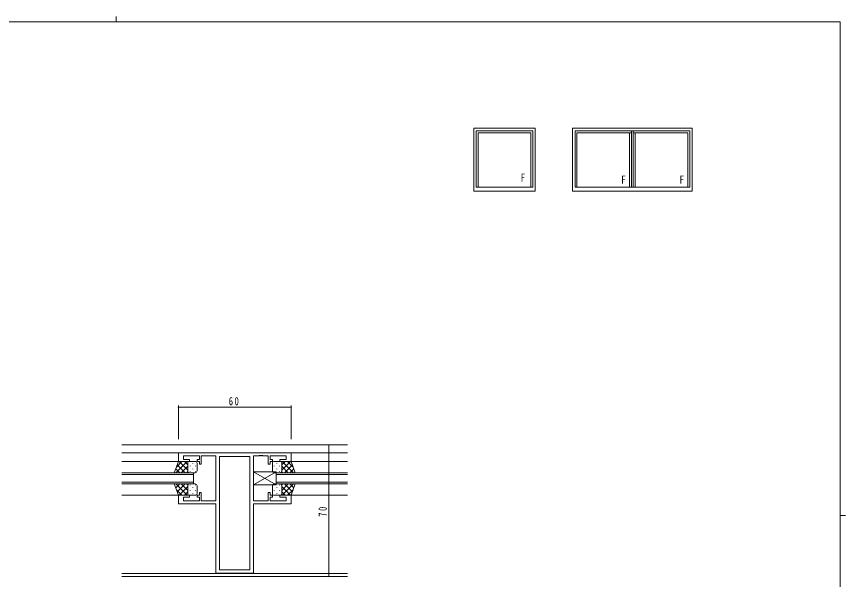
# Model space of a CAD drawing. Units: millimetres on the paper. Extents: x -397 to 397, y -282 to 282.
# Drawn here: x -61.9 to 378.9, y -17.3 to 282.1 of the extents above; entities that cross this region are included whole.
import ezdxf
from ezdxf.enums import TextEntityAlignment as Align

# ---------------------------------------------------------------- set-up
doc = ezdxf.new("R2010")
doc.units = ezdxf.units.MM
for name, color, linetype, lineweight in [('0-1_YKK_ZWAK', 7, 'Continuous', 18), ('0-3_YKK_11', 7, 'Continuous', 18), ('0-4_YKK_12', 2, 'Continuous', 18), ('0-5_YKK_A1', 4, 'Continuous', 18), ('0-6_YKK_13', 4, 'Continuous', 18), ('0-7_YKK_D', 6, 'Continuous', 18)]:
    doc.layers.add(name, color=color, linetype=linetype, lineweight=lineweight)
doc.styles.add('ＭＳ ゴシック', font='')
doc.styles.get('ＭＳ ゴシック').set_extended_font_data('MS Gothic')

msp = doc.modelspace()

# ---------------------------------------------------------------- linework, layer by layer
at = {"layer": '0-1_YKK_ZWAK'}
for p, q in [((376.092, 279.3), (-393.908, 279.3)), ((-8.894, 282.1), (-8.894, 279.3)), ((376.092, 279.3), (376.092, -245.7)), ((376.092, 16.8), (378.892, 16.8))]:
    msp.add_line(p, q, dxfattribs=at)
at = {"layer": '0-3_YKK_11'}
for p, q in [((24.092, 50.1), (24.092, 45.5)), ((84.092, 50.1), (24.092, 50.1)), ((84.092, 45.5), (84.092, 50.1)), ((24.092, 45.5), (30.092, 45.5)), ((26.792, 48.47), (35.292, 48.47)), ((30.092, 45.5), (30.092, 46.5)), ((34.092, 46.5), (34.092, 45.5)), ((35.292, 46.5), (34.092, 46.5)), ((34.092, 45.5), (35.292, 45.5)), ((35.292, 48.47), (35.292, 46.5)), ((35.292, 45.5), (35.292, 44)), ((36.292, 48.47), (44.092, 48.47)), ((36.292, 44), (36.292, 48.47)), ((44.092, 48.47), (44.092, 24.53)), ((62.162, 48.17), (46.022, 48.17)), ((46.022, 48.17), (46.022, -12.07)), ((62.162, -12.07), (62.162, 48.17)), ((62.162, -12.07), (62.162, 48.17)), ((64.092, 48.47), (67.134, 48.47)), ((64.092, 24.53), (64.092, 48.47)), ((71.892, 48.47), (71.892, 44)), ((72.892, 48.47), (81.392, 48.47)), ((72.892, 45.5), (74.092, 45.5)), ((72.892, 44), (72.892, 45.5)), ((74.092, 45.5), (74.092, 46.5)), ((78.092, 46.5), (78.092, 45.5)), ((81.392, 46.5), (78.092, 46.5)), ((78.092, 45.5), (84.092, 45.5)), ((81.392, 48.47), (81.392, 46.5)), ((35.292, 44), (36.292, 44)), ((71.892, 44), (72.892, 44)), ((30.092, 27.5), (24.092, 27.5)), ((24.092, 27.5), (24.092, 22.9)), ((26.792, 26.5), (30.092, 26.5)), ((26.792, 24.53), (26.792, 26.5)), ((30.092, 26.5), (30.092, 27.5)), ((34.092, 27.5), (34.092, 26.5)), ((35.292, 27.5), (34.092, 27.5)), ((34.092, 26.5), (35.292, 26.5)), ((36.292, 29), (35.292, 29)), ((35.292, 29), (35.292, 27.5)), ((35.292, 26.5), (35.292, 24.53)), ((36.292, 24.53), (36.292, 29)), ((72.892, 29), (71.892, 29)), ((72.892, 27.5), (72.892, 29)), ((78.092, 27.5), (78.092, 26.5)), ((84.092, 27.5), (78.092, 27.5)), ((78.092, 26.5), (81.392, 26.5)), ((81.392, 26.5), (81.392, 24.53)), ((84.092, 22.9), (84.092, 27.5)), ((24.092, 22.9), (44.092, 22.9)), ((35.292, 24.53), (26.792, 24.53)), ((44.092, 24.53), (36.292, 24.53)), ((44.092, 22.9), (44.092, -14)), ((64.092, 22.9), (84.092, 22.9)), ((64.092, -14), (64.092, 22.9)), ((81.392, 24.53), (72.892, 24.53)), ((46.022, -12.07), (62.162, -12.07)), ((44.092, -14), (64.092, -14))]:
    msp.add_line(p, q, dxfattribs=at)
for points in [[(67.134, 48.47), (67.317, 48.59), (67.867, 48.59), (68.05, 48.47), (68.134, 48.47), (68.317, 48.59), (68.867, 48.59), (69.05, 48.47), (71.892, 48.47)], [(30.092, 46.5), (26.792, 46.5), (26.792, 48.47)], [(74.092, 46.5), (72.892, 46.5), (72.892, 48.47)], [(71.892, 29), (71.892, 24.53), (64.092, 24.53)], [(72.892, 24.53), (72.892, 26.5), (74.092, 26.5), (74.092, 27.5), (72.892, 27.5)]]:
    msp.add_lwpolyline(points, dxfattribs=at)
at = {"layer": '0-4_YKK_12'}
for p, q in [((114.092, 54.3), (-5.908, 54.3)), ((114.092, 50.1), (-5.908, 50.1)), ((25.085, 45.5), (-5.908, 45.5)), ((83.098, 45.5), (114.092, 45.5)), ((32.093, 39.5), (-5.908, 39.5)), ((-5.908, 38.5), (32.093, 38.5)), ((32.093, 33.5), (32.093, 39.5)), ((76.091, 33.5), (76.091, 39.5)), ((76.091, 39.5), (114.092, 39.5)), ((114.092, 38.5), (76.091, 38.5)), ((32.093, 34.5), (-5.908, 34.5)), ((-5.908, 33.5), (32.093, 33.5)), ((76.091, 34.5), (114.092, 34.5)), ((114.092, 33.5), (76.091, 33.5)), ((25.085, 27.5), (-5.908, 27.5)), ((83.098, 27.5), (114.092, 27.5)), ((114.092, -14.07), (-5.908, -14.07)), ((114.092, -15.7), (-5.908, -15.7))]:
    msp.add_line(p, q, dxfattribs=at)
at = {"layer": '0-5_YKK_A1'}
for p, q in [((181.319, 222.8), (213.819, 222.8)), ((181.319, 189.3), (181.319, 222.8)), ((182.569, 221.3), (212.569, 221.3)), ((182.569, 191.3), (182.569, 221.3)), ((212.569, 191.3), (212.569, 221.3)), ((213.819, 189.3), (213.819, 222.8)), ((233.819, 222.8), (297.319, 222.8)), ((233.819, 189.3), (233.819, 222.8)), ((235.069, 221.3), (296.069, 221.3)), ((235.069, 191.3), (235.069, 221.3)), ((265.069, 191.3), (265.069, 221.3)), ((266.069, 191.3), (266.069, 221.3)), ((296.069, 191.3), (296.069, 221.3)), ((297.319, 189.3), (297.319, 222.8)), ((183.569, 220.2), (211.569, 220.2)), ((183.569, 191.3), (183.569, 220.2)), ((211.569, 191.3), (211.569, 220.2)), ((236.069, 220.2), (265.069, 220.2)), ((236.069, 191.3), (236.069, 220.2)), ((264.069, 191.3), (264.069, 220.2)), ((266.069, 220.2), (295.069, 220.2)), ((267.069, 191.3), (267.069, 220.2)), ((295.069, 191.3), (295.069, 220.2)), ((182.569, 191.3), (212.569, 191.3)), ((235.069, 191.3), (296.069, 191.3)), ((181.319, 189.3), (213.819, 189.3)), ((233.819, 189.3), (297.319, 189.3))]:
    msp.add_line(p, q, dxfattribs=at)
at = {"layer": '0-6_YKK_13'}
for p, q in [((21.949, 39.5), (24.092, 45.5)), ((28.824, 45.5), (22.824, 39.5)), ((25.995, 45.5), (23.034, 42.539)), ((24.092, 45.5), (30.092, 45.5)), ((29.092, 40.88), (24.472, 45.5)), ((29.092, 43.708), (27.3, 45.5)), ((29.092, 44.5), (29.092, 40.9)), ((29.092, 44.1), (29.092, 40.5)), ((33.092, 45.5), (30.092, 45.5)), ((31.728, 44.58), (31.728, 44.38)), ((34.092, 40.5), (34.092, 44.5)), ((74.092, 40.5), (74.092, 44.5)), ((75.092, 45.5), (78.092, 45.5)), ((76.455, 44.58), (76.455, 44.38)), ((84.092, 45.5), (78.092, 45.5)), ((79.092, 43.708), (80.884, 45.5)), ((79.092, 40.88), (83.712, 45.5)), ((79.092, 44.5), (79.092, 40.9)), ((79.092, 44.1), (79.092, 40.5)), ((79.36, 45.5), (85.36, 39.5)), ((82.188, 45.5), (85.149, 42.539)), ((86.235, 39.5), (84.092, 45.5)), ((24.815, 39.5), (22.703, 41.612)), ((27.643, 39.5), (23.447, 43.696)), ((29.092, 42.94), (25.652, 39.5)), ((29.148, 40.168), (28.48, 39.5)), ((30.313, 43.165), (30.313, 42.965)), ((30.313, 40.135), (30.313, 39.935)), ((31.728, 41.55), (31.728, 41.35)), ((33.143, 43.165), (33.143, 42.965)), ((33.143, 40.135), (33.143, 39.935)), ((64.092, 40), (76.092, 40)), ((64.092, 40), (76.092, 33)), ((64.092, 33), (76.092, 40)), ((64.092, 33), (64.092, 40)), ((75.04, 43.165), (75.04, 42.965)), ((75.04, 40.135), (75.04, 39.935)), ((76.092, 40), (76.092, 33)), ((76.455, 41.55), (76.455, 41.35)), ((77.87, 43.165), (77.87, 42.965)), ((77.87, 40.135), (77.87, 39.935)), ((79.035, 40.168), (79.703, 39.5)), ((79.092, 42.94), (82.532, 39.5)), ((80.54, 39.5), (84.736, 43.696)), ((83.369, 39.5), (85.481, 41.612)), ((30.092, 39.5), (21.949, 39.5)), ((30.092, 39.5), (33.092, 39.5)), ((78.092, 39.5), (75.092, 39.5)), ((78.092, 39.5), (86.235, 39.5)), ((21.949, 33.5), (30.092, 33.5)), ((21.949, 33.5), (24.092, 27.5)), ((24.815, 33.5), (22.703, 31.388)), ((28.824, 27.5), (22.824, 33.5)), ((27.643, 33.5), (23.447, 29.304)), ((29.092, 32.12), (24.472, 27.5)), ((29.092, 30.06), (25.652, 33.5)), ((29.149, 32.832), (28.48, 33.5)), ((29.092, 28.9), (29.092, 32.5)), ((29.092, 28.5), (29.092, 32.1)), ((30.092, 33.5), (33.092, 33.5)), ((30.313, 32.865), (30.313, 33.065)), ((31.728, 31.45), (31.728, 31.65)), ((33.143, 32.865), (33.143, 33.065)), ((34.092, 32.5), (34.092, 28.5)), ((76.092, 33), (64.092, 33)), ((74.092, 32.5), (74.092, 28.5)), ((75.04, 32.865), (75.04, 33.065)), ((78.092, 33.5), (75.092, 33.5)), ((76.455, 31.45), (76.455, 31.65)), ((77.87, 32.865), (77.87, 33.065)), ((86.235, 33.5), (78.092, 33.5)), ((79.035, 32.832), (79.703, 33.5)), ((79.092, 30.06), (82.532, 33.5)), ((79.092, 28.9), (79.092, 32.5)), ((79.092, 32.12), (83.712, 27.5)), ((79.092, 28.5), (79.092, 32.1)), ((79.36, 27.5), (85.36, 33.5)), ((80.54, 33.5), (84.736, 29.304)), ((83.369, 33.5), (85.48, 31.388)), ((86.235, 33.5), (84.092, 27.5)), ((25.995, 27.5), (23.034, 30.461)), ((24.092, 27.5), (30.092, 27.5)), ((29.092, 29.292), (27.3, 27.5)), ((33.092, 27.5), (30.092, 27.5)), ((30.313, 29.835), (30.313, 30.035)), ((31.728, 28.42), (31.728, 28.62)), ((33.143, 29.835), (33.143, 30.035)), ((75.04, 29.835), (75.04, 30.035)), ((75.092, 27.5), (78.092, 27.5)), ((76.455, 28.42), (76.455, 28.62)), ((77.87, 29.835), (77.87, 30.035)), ((84.092, 27.5), (78.092, 27.5)), ((79.092, 29.292), (80.884, 27.5)), ((82.188, 27.5), (85.149, 30.461))]:
    msp.add_line(p, q, dxfattribs=at)
for centre, start, end in [((30.092, 44.5), 90, 180), ((30.092, 44.5), 90, 180), ((33.092, 44.5), 360, 90), ((75.092, 44.5), 90, 180), ((78.092, 44.5), 0, 90), ((78.092, 44.5), 0, 90), ((30.092, 40.5), 180, 270), ((30.092, 40.5), 180, 270), ((33.092, 40.5), 270, 360), ((75.092, 40.5), 180, 270), ((78.092, 40.5), 270, 0), ((78.092, 40.5), 270, 0), ((30.092, 32.5), 90, 180), ((30.092, 32.5), 90, 180), ((33.092, 32.5), 360, 90), ((75.092, 32.5), 90, 180), ((78.092, 32.5), 0, 90), ((78.092, 32.5), 0, 90), ((30.092, 28.5), 180, 270), ((30.092, 28.5), 180, 270), ((33.092, 28.5), 270, 360), ((75.092, 28.5), 180, 270), ((78.092, 28.5), 270, 0), ((78.092, 28.5), 270, 0)]:
    msp.add_arc(centre, 1, start, end, dxfattribs=at)
at = {"layer": '0-7_YKK_D'}
for p, q in [((24.092, 57.3), (24.092, 75.3)), ((84.092, 57.3), (84.092, 75.3)), ((24.092, 74.3), (84.092, 74.3)), ((87.092, 54.3), (105.092, 54.3)), ((104.092, 54.3), (104.092, -15.7)), ((87.092, -15.7), (105.092, -15.7))]:
    msp.add_line(p, q, dxfattribs=at)
for centre, start, end in [((24.092, 74.3), 0, 180), ((24.092, 74.3), 180, 0), ((84.092, 74.3), 0, 180), ((84.092, 74.3), 180, 0), ((104.092, 54.3), 90, 270), ((104.092, 54.3), 270, 90), ((104.092, -15.7), 90, 270), ((104.092, -15.7), 270, 90)]:
    msp.add_arc(centre, 0.106, start, end, dxfattribs=at)

# ---------------------------------------------------------------- texts
at = {"layer": '0-5_YKK_A1', "color": 7, "style": 'ＭＳ ゴシック', "width": 0.8}
for p in [(206.16, 192.908), (259.646, 191.85), (290.646, 191.85)]:
    msp.add_text('F', height=4.399, dxfattribs=at).set_placement(p, align=Align.BOTTOM_LEFT)
at = {"layer": '0-7_YKK_D', "color": 7, "insert": (50.924, 75.3), "char_height": 4.399, "attachment_point": 7, "style": 'ＭＳ ゴシック'}
msp.add_mtext('\\T1.37;\\W0.75;60', dxfattribs=at)
at = {"layer": '0-7_YKK_D', "color": 7, "insert": (103.092, 16.108), "char_height": 4.399, "attachment_point": 7, "rotation": 90, "style": 'ＭＳ ゴシック'}
msp.add_mtext('\\T1.37;\\W0.75;70', dxfattribs=at)

doc.saveas('drawing.dxf')
